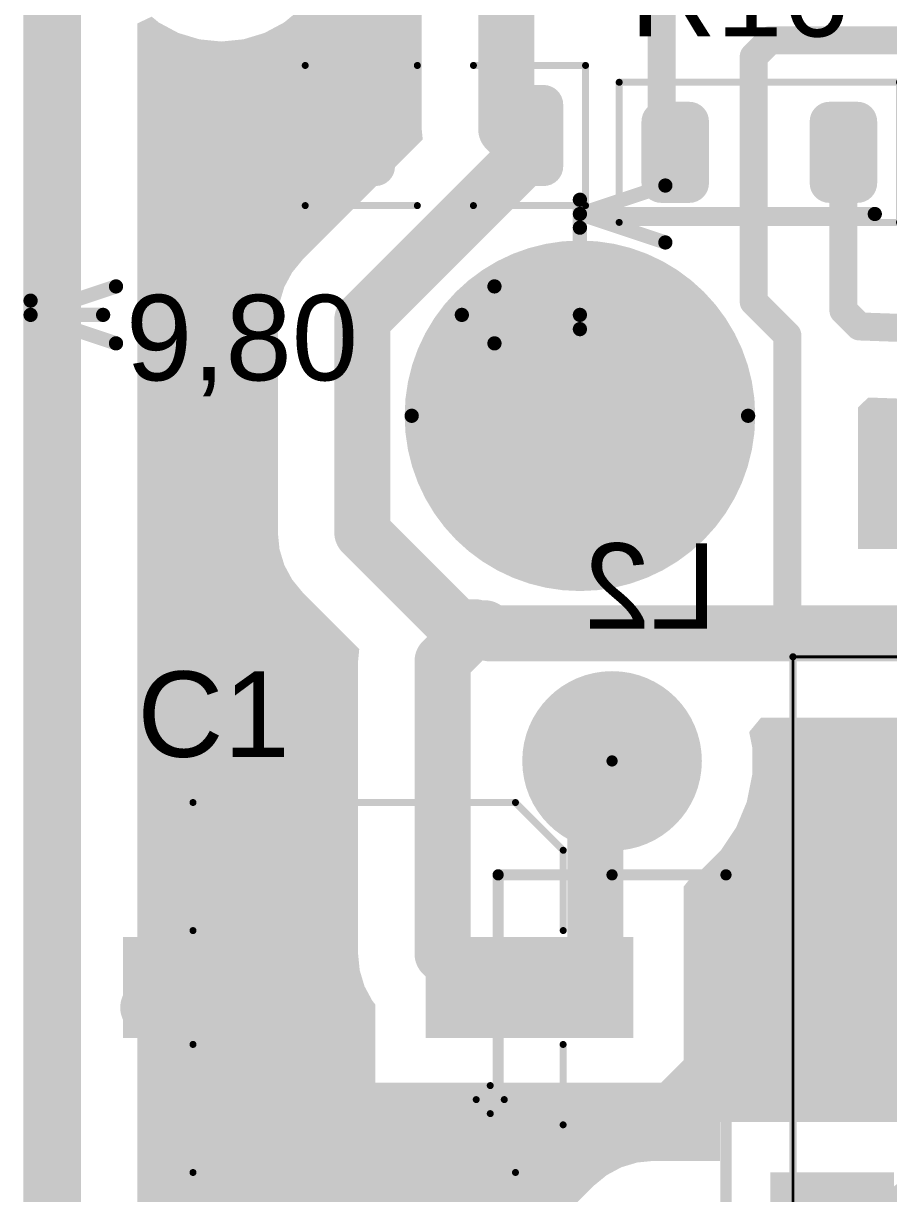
# Model space of a CAD drawing. Header units: inches. Extents: x 82 to 121, y 21 to 151.
# Drawn here: x 82.37 to 97.81, y 74.12 to 95 of the extents above; entities that cross this region are included whole.
import ezdxf

# ---------------------------------------------------------------- set-up
doc = ezdxf.new("R2010")
doc.units = ezdxf.units.IN
for name, color, linetype in [('Bottom Layer', 5, 'Continuous'), ('Bottom Overlay', 54, 'Continuous'), ('Bottom Solder', 6, 'Continuous'), ('Mechanical 1', 6, 'Continuous'), ('Mechanical 15', 56, 'Continuous'), ('Multi-Layer', 9, 'Continuous'), ('Pad Holes', 156, 'Continuous'), ('Top Layer', 1, 'Continuous'), ('Top Overlay', 2, 'Continuous'), ('Top Paste', 8, 'Continuous'), ('Top Solder', 216, 'Continuous')]:
    doc.layers.add(name, color=color, linetype=linetype)
doc.styles.add('Arial', font='', dxfattribs={"height": 0.2})
doc.styles.get('Arial').set_extended_font_data('Arial')

# ---------------------------------------------------------------- blocks, each defined once
blk = doc.blocks.new('R1206_3')
at = {"layer": 'Top Layer'}
h = blk.add_hatch(color=1, dxfattribs=at)
edge = h.paths.add_edge_path()
edge.add_arc((-1.75, 0.55), 0.25, 90, 180)
edge.add_line((-2, 0.55), (-2, -0.55))
edge.add_arc((-1.75, -0.55), 0.25, 180, 270)
edge.add_line((-1.75, -0.8), (-1.25, -0.8))
edge.add_arc((-1.25, -0.55), 0.25, 270, 360)
edge.add_line((-1, -0.55), (-1, 0.55))
edge.add_arc((-1.25, 0.55), 0.25, 0, 90)
edge.add_line((-1.25, 0.8), (-1.75, 0.8))
h = blk.add_hatch(color=1, dxfattribs=at)
edge = h.paths.add_edge_path()
edge.add_arc((1.25, 0.55), 0.25, 90, 180)
edge.add_line((1, 0.55), (1, -0.55))
edge.add_arc((1.25, -0.55), 0.25, 180, 270)
edge.add_line((1.25, -0.8), (1.75, -0.8))
edge.add_arc((1.75, -0.55), 0.25, 270, 360)
edge.add_line((2, -0.55), (2, 0.55))
edge.add_arc((1.75, 0.55), 0.25, 0, 90)
edge.add_line((1.75, 0.8), (1.25, 0.8))
at = {"layer": 'Top Paste'}
h = blk.add_hatch(color=8, dxfattribs=at)
edge = h.paths.add_edge_path()
edge.add_arc((-1.75, 0.55), 0.25, 90, 180)
edge.add_line((-2, 0.55), (-2, -0.55))
edge.add_arc((-1.75, -0.55), 0.25, 180, 270)
edge.add_line((-1.75, -0.8), (-1.25, -0.8))
edge.add_arc((-1.25, -0.55), 0.25, 270, 360)
edge.add_line((-1, -0.55), (-1, 0.55))
edge.add_arc((-1.25, 0.55), 0.25, 0, 90)
edge.add_line((-1.25, 0.8), (-1.75, 0.8))
h = blk.add_hatch(color=8, dxfattribs=at)
edge = h.paths.add_edge_path()
edge.add_arc((1.25, 0.55), 0.25, 90, 180)
edge.add_line((1, 0.55), (1, -0.55))
edge.add_arc((1.25, -0.55), 0.25, 180, 270)
edge.add_line((1.25, -0.8), (1.75, -0.8))
edge.add_arc((1.75, -0.55), 0.25, 270, 360)
edge.add_line((2, -0.55), (2, 0.55))
edge.add_arc((1.75, 0.55), 0.25, 0, 90)
edge.add_line((1.75, 0.8), (1.25, 0.8))
at = {"layer": 'Top Solder'}
h = blk.add_hatch(color=216, dxfattribs=at)
edge = h.paths.add_edge_path()
edge.add_arc((-1.75, 0.55), 0.352, 90, 180)
edge.add_line((-2.102, 0.55), (-2.102, -0.55))
edge.add_arc((-1.75, -0.55), 0.352, 180, 270)
edge.add_line((-1.75, -0.902), (-1.25, -0.902))
edge.add_arc((-1.25, -0.55), 0.352, 270, 360)
edge.add_line((-0.898, -0.55), (-0.898, 0.55))
edge.add_arc((-1.25, 0.55), 0.352, 0, 90)
edge.add_line((-1.25, 0.902), (-1.75, 0.902))
h = blk.add_hatch(color=216, dxfattribs=at)
edge = h.paths.add_edge_path()
edge.add_arc((1.25, 0.55), 0.352, 90, 180)
edge.add_line((0.898, 0.55), (0.898, -0.55))
edge.add_arc((1.25, -0.55), 0.352, 180, 270)
edge.add_line((1.25, -0.902), (1.75, -0.902))
edge.add_arc((1.75, -0.55), 0.352, 270, 360)
edge.add_line((2.102, -0.55), (2.102, 0.55))
edge.add_arc((1.75, 0.55), 0.352, 0, 90)
edge.add_line((1.75, 0.902), (1.25, 0.902))
at = {"layer": 'Top Overlay'}
for points in [[(-2.5, 1.25, 0.125, 0.125, 0), (-2.5, -1.25, 0.125, 0.125, 0)], [(2.5, 1.25, 0.125, 0.125, 0), (-2.5, 1.25, 0.125, 0.125, 0)], [(2.5, 1.25, 0.125, 0.125, 0), (2.5, -1.25, 0.125, 0.125, 0)], [(2.5, -1.25, 0.125, 0.125, 0), (-2.5, -1.25, 0.125, 0.125, 0)]]:
    blk.add_lwpolyline(points, format="xyseb", dxfattribs=at)
for points in [[(-2.531, 1.25, 0.0625, 0.0625, 1), (-2.469, 1.25, 0.0625, 0.0625, 1)], [(-2.531, 1.25, 0.0625, 0.0625, 1), (-2.469, 1.25, 0.0625, 0.0625, 1)], [(2.469, 1.25, 0.0625, 0.0625, 1), (2.531, 1.25, 0.0625, 0.0625, 1)], [(2.469, 1.25, 0.0625, 0.0625, 1), (2.531, 1.25, 0.0625, 0.0625, 1)], [(-2.531, -1.25, 0.0625, 0.0625, 1), (-2.469, -1.25, 0.0625, 0.0625, 1)], [(-2.531, -1.25, 0.0625, 0.0625, 1), (-2.469, -1.25, 0.0625, 0.0625, 1)], [(2.469, -1.25, 0.0625, 0.0625, 1), (2.531, -1.25, 0.0625, 0.0625, 1)], [(2.469, -1.25, 0.0625, 0.0625, 1), (2.531, -1.25, 0.0625, 0.0625, 1)]]:
    blk.add_lwpolyline(points, format="xyseb", close=True, dxfattribs=at)
blk = doc.blocks.new('EL_SMD_C____D_D6_3_6_6__7_7_0605__13')
at = {"layer": 'Top Layer'}
for points in [[(-0.95, -0.8), (-4.45, -0.8), (-4.45, 0.8), (-0.95, 0.8)], [(4.45, -0.8), (0.95, -0.8), (0.95, 0.8), (4.45, 0.8)]]:
    blk.add_hatch(color=1, dxfattribs=at).paths.add_polyline_path(points)
at = {"layer": 'Top Paste'}
for points in [[(-0.95, -0.8), (-4.45, -0.8), (-4.45, 0.8), (-0.95, 0.8)], [(4.45, -0.8), (0.95, -0.8), (0.95, 0.8), (4.45, 0.8)]]:
    blk.add_hatch(color=8, dxfattribs=at).paths.add_polyline_path(points)
at = {"layer": 'Top Solder'}
for points in [[(-0.848, -0.902), (-4.552, -0.902), (-4.552, 0.902), (-0.848, 0.902)], [(4.552, -0.902), (0.848, -0.902), (0.848, 0.902), (4.552, 0.902)]]:
    blk.add_hatch(color=216, dxfattribs=at).paths.add_polyline_path(points)
at = {"layer": 'Top Overlay'}
for points in [[(-2.45, 3.3, 0.125, 0.125, 0), (-3.3, 2.45, 0.125, 0.125, 0)], [(3.302, 3.3, 0.125, 0.125, 0), (-2.45, 3.3, 0.125, 0.125, 0)], [(3.302, 3.3, 0.125, 0.125, 0), (3.302, 1.016, 0.125, 0.125, 0)], [(-3.3, 2.45, 0.125, 0.125, 0), (-3.3, 1.016, 0.125, 0.125, 0)], [(-2, 2.25, 0.125, 0.125, 0), (-2, 1.75, 0.125, 0.125, 0)], [(-1.75, 2, 0.125, 0.125, 0), (-2.25, 2, 0.125, 0.125, 0)], [(-3.302, -1.016, 0.125, 0.125, 0), (-3.302, -2.448, 0.125, 0.125, 0)], [(3.302, -1.016, 0.125, 0.125, 0), (3.302, -3.3, 0.125, 0.125, 0)], [(-2.45, -3.3, 0.125, 0.125, 0), (-3.302, -2.448, 0.125, 0.125, 0)], [(3.302, -3.3, 0.125, 0.125, 0), (-2.45, -3.3, 0.125, 0.125, 0)]]:
    blk.add_lwpolyline(points, format="xyseb", dxfattribs=at)
for points in [[(-2.481, 3.3, 0.0625, 0.0625, 1), (-2.419, 3.3, 0.0625, 0.0625, 1)], [(-2.481, 3.3, 0.0625, 0.0625, 1), (-2.419, 3.3, 0.0625, 0.0625, 1)], [(3.271, 3.3, 0.0625, 0.0625, 1), (3.333, 3.3, 0.0625, 0.0625, 1)], [(3.271, 3.3, 0.0625, 0.0625, 1), (3.333, 3.3, 0.0625, 0.0625, 1)], [(-3.331, 2.45, 0.0625, 0.0625, 1), (-3.269, 2.45, 0.0625, 0.0625, 1)], [(-3.331, 2.45, 0.0625, 0.0625, 1), (-3.269, 2.45, 0.0625, 0.0625, 1)], [(-2.031, 2.25, 0.0625, 0.0625, 1), (-1.969, 2.25, 0.0625, 0.0625, 1)], [(-2.281, 2, 0.0625, 0.0625, 1), (-2.219, 2, 0.0625, 0.0625, 1)], [(-1.781, 2, 0.0625, 0.0625, 1), (-1.719, 2, 0.0625, 0.0625, 1)], [(-2.031, 1.75, 0.0625, 0.0625, 1), (-1.969, 1.75, 0.0625, 0.0625, 1)], [(-3.331, 1.016, 0.0625, 0.0625, 1), (-3.269, 1.016, 0.0625, 0.0625, 1)], [(3.271, 1.016, 0.0625, 0.0625, 1), (3.333, 1.016, 0.0625, 0.0625, 1)], [(-3.333, -1.016, 0.0625, 0.0625, 1), (-3.271, -1.016, 0.0625, 0.0625, 1)], [(3.271, -1.016, 0.0625, 0.0625, 1), (3.333, -1.016, 0.0625, 0.0625, 1)], [(-3.333, -2.448, 0.0625, 0.0625, 1), (-3.271, -2.448, 0.0625, 0.0625, 1)], [(-3.333, -2.448, 0.0625, 0.0625, 1), (-3.271, -2.448, 0.0625, 0.0625, 1)], [(-2.481, -3.3, 0.0625, 0.0625, 1), (-2.419, -3.3, 0.0625, 0.0625, 1)], [(-2.481, -3.3, 0.0625, 0.0625, 1), (-2.419, -3.3, 0.0625, 0.0625, 1)], [(3.271, -3.3, 0.0625, 0.0625, 1), (3.333, -3.3, 0.0625, 0.0625, 1)], [(3.271, -3.3, 0.0625, 0.0625, 1), (3.333, -3.3, 0.0625, 0.0625, 1)]]:
    blk.add_lwpolyline(points, format="xyseb", close=True, dxfattribs=at)
blk = doc.blocks.new('S08_DC_DC________B_21')
at = {"layer": 'Bottom Layer'}
h = blk.add_hatch(color=5, dxfattribs=at)
edge = h.paths.add_edge_path()
edge.add_arc((7.6, -1.7), 1, 0, 360)
for points in [[(8.4, -0.7), (10.4, -0.7), (10.4, -2.7), (8.4, -2.7)], [(8.4, -8.8), (10.4, -8.8), (10.4, -10.8), (8.4, -10.8)]]:
    blk.add_hatch(color=5, dxfattribs=at).paths.add_polyline_path(points)
h = blk.add_hatch(color=5, dxfattribs=at)
edge = h.paths.add_edge_path()
edge.add_arc((7.6, -9.8), 1, 0, 360)
at = {"layer": 'Bottom Solder'}
h = blk.add_hatch(color=6, dxfattribs=at)
edge = h.paths.add_edge_path()
edge.add_arc((7.6, -1.7), 1.102, 0, 360)
for points in [[(8.298, -0.598), (10.502, -0.598), (10.502, -2.802), (8.298, -2.802)], [(8.298, -8.698), (10.502, -8.698), (10.502, -10.902), (8.298, -10.902)]]:
    blk.add_hatch(color=6, dxfattribs=at).paths.add_polyline_path(points)
h = blk.add_hatch(color=6, dxfattribs=at)
edge = h.paths.add_edge_path()
edge.add_arc((7.6, -9.8), 1.102, 0, 360)
at = {"layer": 'Multi-Layer'}
h = blk.add_hatch(color=9, dxfattribs=at)
edge = h.paths.add_edge_path()
edge.add_arc((7.6, -1.7), 1, 0, 360)
for points in [[(8.4, -0.7), (10.4, -0.7), (10.4, -2.7), (8.4, -2.7)], [(8.4, -8.8), (10.4, -8.8), (10.4, -10.8), (8.4, -10.8)]]:
    blk.add_hatch(color=9, dxfattribs=at).paths.add_polyline_path(points)
h = blk.add_hatch(color=9, dxfattribs=at)
edge = h.paths.add_edge_path()
edge.add_arc((7.6, -9.8), 1, 0, 360)
at = {"layer": 'Top Layer'}
h = blk.add_hatch(color=1, dxfattribs=at)
edge = h.paths.add_edge_path()
edge.add_arc((7.6, -1.7), 1, 0, 360)
for points in [[(8.4, -0.7), (10.4, -0.7), (10.4, -2.7), (8.4, -2.7)], [(8.4, -8.8), (10.4, -8.8), (10.4, -10.8), (8.4, -10.8)]]:
    blk.add_hatch(color=1, dxfattribs=at).paths.add_polyline_path(points)
h = blk.add_hatch(color=1, dxfattribs=at)
edge = h.paths.add_edge_path()
edge.add_arc((7.6, -9.8), 1, 0, 360)
at = {"layer": 'Top Solder'}
h = blk.add_hatch(color=216, dxfattribs=at)
edge = h.paths.add_edge_path()
edge.add_arc((7.6, -1.7), 1.102, 0, 360)
for points in [[(8.298, -0.598), (10.502, -0.598), (10.502, -2.802), (8.298, -2.802)], [(8.298, -8.698), (10.502, -8.698), (10.502, -10.902), (8.298, -10.902)]]:
    blk.add_hatch(color=216, dxfattribs=at).paths.add_polyline_path(points)
h = blk.add_hatch(color=216, dxfattribs=at)
edge = h.paths.add_edge_path()
edge.add_arc((7.6, -9.8), 1.102, 0, 360)
at = {"layer": 'Bottom Overlay'}
for points in [[(10.1, 1, 0.127, 0.127, 0), (10.1, -12, 0.127, 0.127, 0)], [(10.1, -12, 0.127, 0.127, 0), (-8, -12, 0.127, 0.127, 0)]]:
    blk.add_lwpolyline(points, format="xyseb", dxfattribs=at)
blk.add_lwpolyline([(10.068, -12, 0.0635, 0.0635, 1), (10.132, -12, 0.0635, 0.0635, 1)], format="xyseb", close=True, dxfattribs=at)
blk.add_lwpolyline([(10.068, -12, 0.0635, 0.0635, 1), (10.132, -12, 0.0635, 0.0635, 1)], format="xyseb", close=True, dxfattribs=at)
at = {"layer": 'Mechanical 15'}
for points in [[(10.1, 1, 0.05, 0.05, 0), (10.1, -12, 0.05, 0.05, 0)], [(10.1, -12, 0.05, 0.05, 0), (-8, -12, 0.05, 0.05, 0)]]:
    blk.add_lwpolyline(points, format="xyseb", dxfattribs=at)
blk.add_lwpolyline([(10.088, -12, 0.025, 0.025, 1), (10.112, -12, 0.025, 0.025, 1)], format="xyseb", close=True, dxfattribs=at)
blk.add_lwpolyline([(10.088, -12, 0.025, 0.025, 1), (10.112, -12, 0.025, 0.025, 1)], format="xyseb", close=True, dxfattribs=at)
blk = doc.blocks.new('AXIAL_10_0_8_B_22')
at = {"layer": 'Bottom Layer'}
h = blk.add_hatch(color=5, dxfattribs=at)
edge = h.paths.add_edge_path()
edge.add_arc((-6.223, 0.127), 1.5, 0, 360)
h = blk.add_hatch(color=5, dxfattribs=at)
edge = h.paths.add_edge_path()
edge.add_arc((5.842, 0.127), 1.5, 0, 360)
at = {"layer": 'Bottom Solder'}
h = blk.add_hatch(color=6, dxfattribs=at)
edge = h.paths.add_edge_path()
edge.add_arc((-6.223, 0.127), 1.602, 0, 360)
h = blk.add_hatch(color=6, dxfattribs=at)
edge = h.paths.add_edge_path()
edge.add_arc((5.842, 0.127), 1.602, 0, 360)
at = {"layer": 'Multi-Layer'}
h = blk.add_hatch(color=9, dxfattribs=at)
edge = h.paths.add_edge_path()
edge.add_arc((-6.223, 0.127), 1.5, 0, 360)
h = blk.add_hatch(color=9, dxfattribs=at)
edge = h.paths.add_edge_path()
edge.add_arc((5.842, 0.127), 1.5, 0, 360)
at = {"layer": 'Pad Holes'}
h = blk.add_hatch(color=7, dxfattribs=at)
edge = h.paths.add_edge_path()
edge.add_arc((-6.223, 0.127), 0.425, 0, 360)
h = blk.add_hatch(color=7, dxfattribs=at)
edge = h.paths.add_edge_path()
edge.add_arc((5.842, 0.127), 0.425, 0, 360)
at = {"layer": 'Top Layer'}
h = blk.add_hatch(color=1, dxfattribs=at)
edge = h.paths.add_edge_path()
edge.add_arc((-6.223, 0.127), 1.5, 0, 360)
h = blk.add_hatch(color=1, dxfattribs=at)
edge = h.paths.add_edge_path()
edge.add_arc((5.842, 0.127), 1.5, 0, 360)
at = {"layer": 'Top Solder'}
h = blk.add_hatch(color=216, dxfattribs=at)
edge = h.paths.add_edge_path()
edge.add_arc((-6.223, 0.127), 1.602, 0, 360)
h = blk.add_hatch(color=216, dxfattribs=at)
edge = h.paths.add_edge_path()
edge.add_arc((5.842, 0.127), 1.602, 0, 360)
at = {"layer": 'Bottom Overlay'}
for points in [[(-4.064, 2.159, 0.2, 0.2, 0), (3.81, 2.159, 0.2, 0.2, 0)], [(-4.064, 2.159, 0.2, 0.2, 0), (-4.064, -1.905, 0.2, 0.2, 0)], [(3.81, 2.159, 0.2, 0.2, 0), (3.81, -1.905, 0.2, 0.2, 0)], [(-6.223, 0.127, 0.2, 0.2, 0), (-4.191, 0.127, 0.2, 0.2, 0)], [(3.81, 0.127, 0.2, 0.2, 0), (5.842, 0.127, 0.2, 0.2, 0)], [(-4.064, -1.905, 0.2, 0.2, 0), (3.81, -1.905, 0.2, 0.2, 0)]]:
    blk.add_lwpolyline(points, format="xyseb", dxfattribs=at)
for points in [[(-4.114, 2.159, 0.1, 0.1, 1), (-4.014, 2.159, 0.1, 0.1, 1)], [(-4.114, 2.159, 0.1, 0.1, 1), (-4.014, 2.159, 0.1, 0.1, 1)], [(3.76, 2.159, 0.1, 0.1, 1), (3.86, 2.159, 0.1, 0.1, 1)], [(3.76, 2.159, 0.1, 0.1, 1), (3.86, 2.159, 0.1, 0.1, 1)], [(-6.273, 0.127, 0.1, 0.1, 1), (-6.173, 0.127, 0.1, 0.1, 1)], [(-4.241, 0.127, 0.1, 0.1, 1), (-4.141, 0.127, 0.1, 0.1, 1)], [(3.76, 0.127, 0.1, 0.1, 1), (3.86, 0.127, 0.1, 0.1, 1)], [(5.792, 0.127, 0.1, 0.1, 1), (5.892, 0.127, 0.1, 0.1, 1)], [(-4.114, -1.905, 0.1, 0.1, 1), (-4.014, -1.905, 0.1, 0.1, 1)], [(-4.114, -1.905, 0.1, 0.1, 1), (-4.014, -1.905, 0.1, 0.1, 1)], [(3.76, -1.905, 0.1, 0.1, 1), (3.86, -1.905, 0.1, 0.1, 1)], [(3.76, -1.905, 0.1, 0.1, 1), (3.86, -1.905, 0.1, 0.1, 1)]]:
    blk.add_lwpolyline(points, format="xyseb", close=True, dxfattribs=at)
blk = doc.blocks.new('C1206_3216__45')
at = {"layer": 'Top Layer'}
h = blk.add_hatch(color=1, dxfattribs=at)
edge = h.paths.add_edge_path()
edge.add_arc((-1.75, 0.55), 0.25, 90, 180)
edge.add_line((-2, 0.55), (-2, -0.55))
edge.add_arc((-1.75, -0.55), 0.25, 180, 270)
edge.add_line((-1.75, -0.8), (-1.25, -0.8))
edge.add_arc((-1.25, -0.55), 0.25, 270, 360)
edge.add_line((-1, -0.55), (-1, 0.55))
edge.add_arc((-1.25, 0.55), 0.25, 0, 90)
edge.add_line((-1.25, 0.8), (-1.75, 0.8))
h = blk.add_hatch(color=1, dxfattribs=at)
edge = h.paths.add_edge_path()
edge.add_arc((1.25, 0.55), 0.25, 90, 180)
edge.add_line((1, 0.55), (1, -0.55))
edge.add_arc((1.25, -0.55), 0.25, 180, 270)
edge.add_line((1.25, -0.8), (1.75, -0.8))
edge.add_arc((1.75, -0.55), 0.25, 270, 360)
edge.add_line((2, -0.55), (2, 0.55))
edge.add_arc((1.75, 0.55), 0.25, 0, 90)
edge.add_line((1.75, 0.8), (1.25, 0.8))
at = {"layer": 'Top Paste'}
h = blk.add_hatch(color=8, dxfattribs=at)
edge = h.paths.add_edge_path()
edge.add_arc((-1.75, 0.55), 0.25, 90, 180)
edge.add_line((-2, 0.55), (-2, -0.55))
edge.add_arc((-1.75, -0.55), 0.25, 180, 270)
edge.add_line((-1.75, -0.8), (-1.25, -0.8))
edge.add_arc((-1.25, -0.55), 0.25, 270, 360)
edge.add_line((-1, -0.55), (-1, 0.55))
edge.add_arc((-1.25, 0.55), 0.25, 0, 90)
edge.add_line((-1.25, 0.8), (-1.75, 0.8))
h = blk.add_hatch(color=8, dxfattribs=at)
edge = h.paths.add_edge_path()
edge.add_arc((1.25, 0.55), 0.25, 90, 180)
edge.add_line((1, 0.55), (1, -0.55))
edge.add_arc((1.25, -0.55), 0.25, 180, 270)
edge.add_line((1.25, -0.8), (1.75, -0.8))
edge.add_arc((1.75, -0.55), 0.25, 270, 360)
edge.add_line((2, -0.55), (2, 0.55))
edge.add_arc((1.75, 0.55), 0.25, 0, 90)
edge.add_line((1.75, 0.8), (1.25, 0.8))
at = {"layer": 'Top Solder'}
h = blk.add_hatch(color=216, dxfattribs=at)
edge = h.paths.add_edge_path()
edge.add_arc((-1.75, 0.55), 0.352, 90, 180)
edge.add_line((-2.102, 0.55), (-2.102, -0.55))
edge.add_arc((-1.75, -0.55), 0.352, 180, 270)
edge.add_line((-1.75, -0.902), (-1.25, -0.902))
edge.add_arc((-1.25, -0.55), 0.352, 270, 360)
edge.add_line((-0.898, -0.55), (-0.898, 0.55))
edge.add_arc((-1.25, 0.55), 0.352, 0, 90)
edge.add_line((-1.25, 0.902), (-1.75, 0.902))
h = blk.add_hatch(color=216, dxfattribs=at)
edge = h.paths.add_edge_path()
edge.add_arc((1.25, 0.55), 0.352, 90, 180)
edge.add_line((0.898, 0.55), (0.898, -0.55))
edge.add_arc((1.25, -0.55), 0.352, 180, 270)
edge.add_line((1.25, -0.902), (1.75, -0.902))
edge.add_arc((1.75, -0.55), 0.352, 270, 360)
edge.add_line((2.102, -0.55), (2.102, 0.55))
edge.add_arc((1.75, 0.55), 0.352, 0, 90)
edge.add_line((1.75, 0.902), (1.25, 0.902))
at = {"layer": 'Top Overlay'}
for points in [[(-0.5, 1.25, 0.125, 0.125, 0), (-2.5, 1.25, 0.125, 0.125, 0)], [(-2.5, 1.25, 0.125, 0.125, 0), (-2.5, -1.25, 0.125, 0.125, 0)], [(2.5, 1.25, 0.125, 0.125, 0), (0.5, 1.25, 0.125, 0.125, 0)], [(2.5, 1.25, 0.125, 0.125, 0), (2.5, -1.25, 0.125, 0.125, 0)], [(-0.5, -1.25, 0.125, 0.125, 0), (-2.5, -1.25, 0.125, 0.125, 0)], [(2.5, -1.25, 0.125, 0.125, 0), (0.5, -1.25, 0.125, 0.125, 0)]]:
    blk.add_lwpolyline(points, format="xyseb", dxfattribs=at)
for points in [[(-2.531, 1.25, 0.0625, 0.0625, 1), (-2.469, 1.25, 0.0625, 0.0625, 1)], [(-2.531, 1.25, 0.0625, 0.0625, 1), (-2.469, 1.25, 0.0625, 0.0625, 1)], [(-0.531, 1.25, 0.0625, 0.0625, 1), (-0.469, 1.25, 0.0625, 0.0625, 1)], [(0.469, 1.25, 0.0625, 0.0625, 1), (0.531, 1.25, 0.0625, 0.0625, 1)], [(2.469, 1.25, 0.0625, 0.0625, 1), (2.531, 1.25, 0.0625, 0.0625, 1)], [(2.469, 1.25, 0.0625, 0.0625, 1), (2.531, 1.25, 0.0625, 0.0625, 1)], [(-2.531, -1.25, 0.0625, 0.0625, 1), (-2.469, -1.25, 0.0625, 0.0625, 1)], [(-2.531, -1.25, 0.0625, 0.0625, 1), (-2.469, -1.25, 0.0625, 0.0625, 1)], [(-0.531, -1.25, 0.0625, 0.0625, 1), (-0.469, -1.25, 0.0625, 0.0625, 1)], [(0.469, -1.25, 0.0625, 0.0625, 1), (0.531, -1.25, 0.0625, 0.0625, 1)], [(2.469, -1.25, 0.0625, 0.0625, 1), (2.531, -1.25, 0.0625, 0.0625, 1)], [(2.469, -1.25, 0.0625, 0.0625, 1), (2.531, -1.25, 0.0625, 0.0625, 1)]]:
    blk.add_lwpolyline(points, format="xyseb", close=True, dxfattribs=at)

msp = doc.modelspace()

# ---------------------------------------------------------------- hatches: boundary and pattern name
at = {"layer": 'Bottom Layer'}
h = msp.add_hatch(color=5, dxfattribs=at)
edge = h.paths.add_edge_path()
edge.add_arc((92.3, 88), 3, 0, 360)
at = {"layer": 'Bottom Solder'}
h = msp.add_hatch(color=6, dxfattribs=at)
edge = h.paths.add_edge_path()
edge.add_arc((92.3, 88), 3.102, 0, 360)
at = {"layer": 'Multi-Layer'}
h = msp.add_hatch(color=9, dxfattribs=at)
edge = h.paths.add_edge_path()
edge.add_arc((92.3, 88), 3, 0, 360)
at = {"layer": 'Pad Holes'}
h = msp.add_hatch(color=7, dxfattribs=at)
edge = h.paths.add_edge_path()
edge.add_arc((92.3, 88), 3, 0, 360)
at = {"layer": 'Top Layer'}
h = msp.add_hatch(color=1, dxfattribs=at)
h.paths.add_polyline_path([(88.289, 101.849), (88.289, 101.75), (88.332, 101.424), (88.458, 101.12), (88.658, 100.858), (88.92, 100.658), (89.224, 100.532), (89.55, 100.489), (89.724, 100.489), (89.724, 99.24), (89.564, 99.108), (89.314, 98.804), (89.128, 98.456), (89.014, 98.079), (88.975, 97.687), (88.975, 96.687), (89.014, 96.295), (89.128, 95.918), (89.314, 95.571), (89.478, 95.371), (89.478, 93.115), (89.496, 92.928), (87.353, 90.785), (87.166, 90.556), (87.026, 90.296), (86.941, 90.013), (86.912, 89.719), (86.912, 85.916), (86.941, 85.622), (87.026, 85.339), (87.166, 85.079), (87.353, 84.85), (88.364, 83.839), (88.343, 83.624), (88.343, 78.4), (88.372, 78.106), (88.457, 77.823), (88.597, 77.563), (88.65, 77.498), (88.65, 76), (94.15, 76), (94.15, 79.6), (94.303, 79.791), (94.467, 79.9), (94.815, 80.248), (95.088, 80.658), (95.277, 81.113), (95.373, 81.596), (95.373, 82.088), (95.319, 82.358), (95.528, 82.612), (112.908, 82.612), (113.202, 82.641), (113.404, 82.702), (113.755, 82.702), (113.924, 82.632), (114.25, 82.589), (114.75, 82.589), (115.076, 82.632), (115.38, 82.758), (115.642, 82.958), (115.842, 83.22), (115.863, 83.269), (116.137, 83.269), (116.158, 83.22), (116.358, 82.958), (116.62, 82.758), (116.639, 82.75), (116.639, 50.822), (114.665, 48.848), (114.411, 48.953), (114.411, 49.15), (114.368, 49.476), (114.242, 49.78), (114.042, 50.042), (113.78, 50.242), (113.476, 50.368), (113.15, 50.411), (112.05, 50.411), (111.724, 50.368), (111.42, 50.242), (111.184, 50.061), (110.116, 50.061), (109.88, 50.242), (109.576, 50.368), (109.25, 50.411), (108.15, 50.411), (107.824, 50.368), (107.52, 50.242), (107.258, 50.042), (107.058, 49.78), (106.932, 49.476), (106.889, 49.15), (106.889, 48.65), (106.932, 48.324), (107.058, 48.02), (107.258, 47.758), (107.439, 47.62), (107.439, 46.031), (107.057, 46.031), (107.025, 46.044), (106.76, 46.079), (105.24, 46.079), (104.975, 46.044), (104.728, 45.942), (104.516, 45.779), (104.353, 45.567), (104.251, 45.32), (104.216, 45.055), (104.216, 44.485), (104.251, 44.22), (104.286, 44.135), (104.251, 44.05), (104.216, 43.785), (104.216, 43.215), (104.251, 42.95), (104.286, 42.865), (104.251, 42.78), (104.216, 42.515), (104.216, 41.945), (104.251, 41.68), (104.353, 41.433), (104.516, 41.221), (104.728, 41.058), (104.975, 40.956), (105.24, 40.921), (106.76, 40.921), (107.025, 40.956), (107.057, 40.969), (115.045, 40.969), (115.215, 40.715), (115.096, 40.429), (115, 39.946), (115, 39.454), (115.096, 38.971), (115.285, 38.516), (115.558, 38.106), (115.906, 37.758), (116.316, 37.485), (116.771, 37.296), (117.254, 37.2), (117.746, 37.2), (118.229, 37.296), (118.684, 37.485), (119.094, 37.758), (119.442, 38.106), (119.715, 38.516), (119.904, 38.971), (120, 39.454), (120, 39.946), (119.904, 40.429), (119.715, 40.884), (119.442, 41.294), (119.094, 41.642), (118.684, 41.915), (118.229, 42.104), (118.041, 42.141), (117.967, 42.384), (120.165, 44.582), (120.4, 44.485), (120.4, 26.7), (83.182, 26.7), (83.151, 39.427), (83.219, 39.451), (83.405, 39.488), (83.683, 39.259), (84.031, 39.073), (84.408, 38.959), (84.8, 38.92), (85.8, 38.92), (85.973, 38.937), (86.042, 38.869), (86.27, 38.681), (86.531, 38.542), (86.814, 38.456), (87.108, 38.427), (87.608, 38.427), (87.608, 38.199), (91.792, 38.199), (91.792, 38.427), (99.5, 38.427), (99.794, 38.456), (100.076, 38.542), (100.337, 38.681), (100.565, 38.869), (101.164, 39.468), (101.237, 39.507), (101.424, 39.66), (101.625, 39.686), (101.872, 39.788), (102.084, 39.951), (102.247, 40.163), (102.349, 40.41), (102.384, 40.675), (102.384, 41.245), (102.349, 41.51), (102.314, 41.595), (102.349, 41.68), (102.384, 41.945), (102.384, 42.515), (102.349, 42.78), (102.314, 42.865), (102.349, 42.95), (102.384, 43.215), (102.384, 43.785), (102.349, 44.05), (102.314, 44.135), (102.349, 44.22), (102.384, 44.485), (102.384, 45.055), (102.349, 45.32), (102.247, 45.567), (102.084, 45.779), (101.872, 45.942), (101.625, 46.044), (101.562, 46.052), (101.562, 48.85), (101.58, 48.858), (101.842, 49.058), (102.042, 49.32), (102.168, 49.624), (102.211, 49.95), (102.211, 51.05), (102.168, 51.376), (102.042, 51.68), (101.842, 51.942), (101.58, 52.142), (101.276, 52.268), (101.248, 52.272), (101.248, 53.7), (101.75, 53.7), (101.75, 57.3), (96.25, 57.3), (96.25, 56.703), (96.208, 56.703), (95.914, 56.674), (95.631, 56.588), (95.37, 56.449), (95.142, 56.262), (89.918, 51.038), (89.578, 51.038), (89.144, 50.952), (88.734, 50.782), (88.366, 50.536), (88.179, 50.349), (87.904, 50.429), (87.715, 50.884), (87.442, 51.294), (87.094, 51.642), (86.684, 51.915), (86.229, 52.104), (85.746, 52.2), (85.254, 52.2), (84.771, 52.104), (84.316, 51.915), (83.906, 51.642), (83.558, 51.294), (83.377, 51.022), (83.123, 51.099), (83.079, 69.258), (83.313, 69.355), (87.034, 65.634), (87.263, 65.447), (87.523, 65.307), (87.806, 65.222), (88.1, 65.193), (88.828, 65.193), (88.879, 64.939), (88.734, 64.879), (88.366, 64.633), (88.052, 64.319), (87.806, 63.951), (87.636, 63.541), (87.55, 63.107), (87.55, 62.663), (87.636, 62.229), (87.806, 61.819), (88.02, 61.499), (88.02, 60.659), (88.049, 60.365), (88.134, 60.082), (88.274, 59.821), (88.461, 59.593), (89.047, 59.007), (89.275, 58.82), (89.536, 58.68), (89.819, 58.595), (90.113, 58.566), (91.958, 58.566), (92.016, 58.479), (92.364, 58.131), (92.774, 57.858), (93.229, 57.669), (93.712, 57.573), (94.204, 57.573), (94.687, 57.669), (95.142, 57.858), (95.552, 58.131), (95.9, 58.479), (96.173, 58.889), (96.362, 59.344), (96.458, 59.827), (96.458, 60.319), (96.362, 60.802), (96.173, 61.257), (95.9, 61.667), (95.552, 62.015), (95.142, 62.288), (94.687, 62.477), (94.204, 62.573), (93.712, 62.573), (93.229, 62.477), (92.774, 62.288), (92.364, 62.015), (92.1, 61.751), (92.042, 61.754), (91.876, 62.018), (91.964, 62.229), (92.05, 62.663), (92.05, 63.107), (91.964, 63.541), (91.794, 63.951), (91.548, 64.319), (91.234, 64.633), (90.866, 64.879), (90.721, 64.939), (90.772, 65.193), (92.814, 65.193), (93.108, 65.222), (93.189, 65.246), (93.224, 65.232), (93.55, 65.189), (94.65, 65.189), (94.976, 65.232), (95.28, 65.358), (95.542, 65.558), (95.742, 65.82), (95.868, 66.124), (95.911, 66.45), (95.911, 66.779), (96.948, 67.817), (97.141, 67.697), (97.133, 67.447), (97.12, 67.442), (96.858, 67.242), (96.658, 66.98), (96.532, 66.676), (96.489, 66.35), (96.489, 65.85), (96.532, 65.524), (96.658, 65.22), (96.858, 64.958), (97.12, 64.758), (97.424, 64.632), (97.668, 64.6), (100.102, 62.166), (100.33, 61.979), (100.591, 61.84), (100.874, 61.754), (101.168, 61.725), (102.239, 61.725), (103.543, 60.421), (103.523, 60.319), (103.523, 59.827), (103.619, 59.344), (103.808, 58.889), (104.081, 58.479), (104.429, 58.131), (104.839, 57.858), (105.294, 57.669), (105.777, 57.573), (106.269, 57.573), (106.752, 57.669), (107.207, 57.858), (107.617, 58.131), (107.965, 58.479), (108.166, 58.781), (108.42, 58.704), (108.42, 58.5), (108.459, 58.108), (108.573, 57.731), (108.759, 57.383), (108.91, 57.2), (108.759, 57.017), (108.573, 56.669), (108.459, 56.292), (108.42, 55.9), (108.42, 54.9), (108.459, 54.508), (108.573, 54.131), (108.759, 53.783), (109.009, 53.479), (109.313, 53.229), (109.661, 53.043), (110.038, 52.929), (110.43, 52.89), (110.822, 52.929), (111.199, 53.043), (111.547, 53.229), (111.851, 53.479), (112.101, 53.783), (112.287, 54.131), (112.401, 54.508), (112.44, 54.9), (112.44, 55.9), (112.401, 56.292), (112.287, 56.669), (112.101, 57.017), (112.007, 57.131), (112.007, 57.269), (112.101, 57.383), (112.287, 57.731), (112.401, 58.108), (112.44, 58.5), (112.44, 59.5), (112.401, 59.892), (112.287, 60.269), (112.101, 60.617), (111.937, 60.816), (111.937, 63.82), (111.908, 64.114), (111.85, 64.306), (111.85, 66), (106.35, 66), (106.35, 65.707), (105.8, 65.707), (105.8, 65.707), (105.506, 65.678), (105.283, 65.611), (104.85, 65.611), (104.524, 65.568), (104.315, 65.481), (104.096, 65.597), (104.061, 65.64), (104.061, 65.975), (104.017, 66.308), (103.889, 66.618), (103.684, 66.884), (103.418, 67.089), (103.108, 67.217), (102.775, 67.261), (101.625, 67.261), (101.292, 67.217), (100.982, 67.089), (100.716, 66.884), (100.511, 66.618), (100.507, 66.607), (100.207, 66.524), (100.075, 66.619), (100.068, 66.676), (99.942, 66.98), (99.742, 67.242), (99.48, 67.442), (99.431, 67.463), (99.431, 67.737), (99.48, 67.758), (99.742, 67.958), (99.942, 68.22), (100.068, 68.524), (100.111, 68.85), (100.111, 69.35), (100.068, 69.676), (99.942, 69.98), (99.742, 70.242), (99.69, 70.281), (99.553, 70.537), (99.366, 70.766), (99.137, 70.953), (98.877, 71.093), (98.701, 71.146), (98.738, 71.4), (98.8, 71.4), (98.8, 71.401), (99.183, 71.477), (99.547, 71.628), (99.875, 71.846), (100.154, 72.125), (100.372, 72.453), (100.452, 72.644), (100.701, 72.582), (100.693, 72.5), (100.693, 71.254), (100.511, 71.018), (100.383, 70.708), (100.339, 70.375), (100.339, 69.825), (100.383, 69.492), (100.511, 69.182), (100.716, 68.916), (100.982, 68.711), (101.292, 68.583), (101.625, 68.539), (102.775, 68.539), (103.108, 68.583), (103.418, 68.711), (103.684, 68.916), (103.889, 69.182), (104.017, 69.492), (104.061, 69.825), (104.061, 70.375), (104.017, 70.708), (103.889, 71.018), (103.707, 71.254), (103.707, 71.793), (110.929, 71.793), (111.017, 71.801), (111.042, 71.801), (111.153, 71.728), (111.517, 71.577), (111.6, 71.56), (111.6, 71.5), (115.6, 71.5), (115.6, 75.5), (111.6, 75.5), (111.6, 75.44), (111.517, 75.423), (111.153, 75.272), (110.825, 75.053), (110.579, 74.807), (103, 74.807), (103, 74.807), (102.706, 74.778), (102.423, 74.693), (102.163, 74.553), (101.934, 74.366), (101.934, 74.366), (101.134, 73.566), (100.947, 73.337), (100.849, 73.154), (100.6, 73.203), (100.6, 73.597), (100.523, 73.983), (100.372, 74.347), (100.154, 74.675), (99.875, 74.954), (99.547, 75.172), (99.183, 75.323), (98.8, 75.399), (98.8, 75.4), (94.8, 75.4), (94.8, 74.707), (93.616, 74.707), (93.616, 74.707), (93.322, 74.678), (93.039, 74.593), (92.779, 74.453), (92.55, 74.266), (92.55, 74.266), (91.507, 73.223), (91.32, 72.994), (91.18, 72.734), (91.095, 72.451), (91.066, 72.157), (91.066, 71.505), (90.931, 71.371), (90.658, 70.961), (90.469, 70.506), (90.373, 70.023), (90.373, 69.531), (90.469, 69.048), (90.658, 68.593), (90.765, 68.431), (90.646, 68.207), (88.724, 68.207), (84.407, 72.524), (84.407, 95.001), (84.661, 95.121), (84.789, 95.016), (85.136, 94.83), (85.513, 94.716), (85.905, 94.677), (86.297, 94.716), (86.674, 94.83), (87.022, 95.016), (87.326, 95.266), (87.576, 95.571), (87.762, 95.918), (87.876, 96.295), (87.915, 96.687), (87.915, 97.687), (87.876, 98.079), (87.762, 98.456), (87.576, 98.804), (87.326, 99.108), (87.022, 99.358), (86.674, 99.544), (86.297, 99.658), (85.905, 99.697), (85.775, 99.684), (85.659, 99.928), (87.032, 101.3), (87.276, 101.332), (87.58, 101.458), (87.842, 101.658), (88.035, 101.911), (88.06, 101.913)])
h.paths.add_polyline_path([(111.3, 37.136), (110.76, 37.1), (110.23, 36.995), (109.717, 36.821), (109.232, 36.582), (108.782, 36.281), (108.376, 35.924), (108.019, 35.518), (107.718, 35.068), (107.479, 34.583), (107.305, 34.07), (107.2, 33.54), (107.164, 33), (107.2, 32.46), (107.305, 31.93), (107.479, 31.417), (107.718, 30.932), (108.019, 30.482), (108.376, 30.076), (108.782, 29.719), (109.232, 29.418), (109.717, 29.179), (110.23, 29.005), (110.76, 28.9), (111.3, 28.864), (111.84, 28.9), (112.37, 29.005), (112.883, 29.179), (113.368, 29.418), (113.818, 29.719), (114.224, 30.076), (114.581, 30.482), (114.882, 30.932), (115.121, 31.417), (115.295, 31.93), (115.4, 32.46), (115.436, 33), (115.4, 33.54), (115.295, 34.07), (115.121, 34.583), (114.882, 35.068), (114.581, 35.518), (114.224, 35.924), (113.818, 36.281), (113.368, 36.582), (112.883, 36.821), (112.37, 36.995), (111.84, 37.1)], flags=0)
h.paths.add_polyline_path([(92.3, 37.136), (91.76, 37.1), (91.23, 36.995), (90.717, 36.821), (90.232, 36.582), (89.782, 36.281), (89.376, 35.924), (89.019, 35.518), (88.718, 35.068), (88.479, 34.583), (88.305, 34.07), (88.2, 33.54), (88.164, 33), (88.2, 32.46), (88.305, 31.93), (88.479, 31.417), (88.718, 30.932), (89.019, 30.482), (89.376, 30.076), (89.782, 29.719), (90.232, 29.418), (90.717, 29.179), (91.23, 29.005), (91.76, 28.9), (92.3, 28.864), (92.84, 28.9), (93.37, 29.005), (93.883, 29.179), (94.368, 29.418), (94.818, 29.719), (95.224, 30.076), (95.581, 30.482), (95.882, 30.932), (96.121, 31.417), (96.295, 31.93), (96.4, 32.46), (96.436, 33), (96.4, 33.54), (96.295, 34.07), (96.121, 34.583), (95.882, 35.068), (95.581, 35.518), (95.224, 35.924), (94.818, 36.281), (94.368, 36.582), (93.883, 36.821), (93.37, 36.995), (92.84, 37.1)], flags=0)
h = msp.add_hatch(color=1, dxfattribs=at)
edge = h.paths.add_edge_path()
edge.add_arc((92.3, 88), 3, 0, 360)
msp.add_hatch(color=1, dxfattribs=at).paths.add_polyline_path([(98.792, 88.278), (98.923, 88.207), (99.149, 88.139), (99.261, 87.946), (99.274, 87.86), (99.096, 87.429), (99, 86.946), (99, 86.454), (99.096, 85.971), (99.151, 85.837), (99.01, 85.626), (97.261, 85.626), (97.261, 88.15), (97.444, 88.326)])
at = {"layer": 'Top Solder'}
h = msp.add_hatch(color=216, dxfattribs=at)
edge = h.paths.add_edge_path()
edge.add_arc((92.3, 88), 3.102, 0, 360)

# ---------------------------------------------------------------- linework, layer by layer
at = {"layer": 'Mechanical 1'}
msp.add_lwpolyline([(82.5, 151, 0.254, 0.254, 0), (82.5, 26, 0.254, 0.254, 0)], format="xyseb", dxfattribs=at)
at = {"layer": 'Mechanical 15'}
for points in [[(82.5, 22.546, 0.254, 0.254, 0), (82.5, 150.619, 0.254, 0.254, 0)], [(92.3, 91.6, 0.254, 0.254, 0), (93.824, 92.108, 0.254, 0.254, 0)], [(92.3, 91.356, 0.254, 0.254, 0), (92.3, 91.854, 0.254, 0.254, 0)], [(92.3, 91.6, 0.254, 0.254, 0), (93.824, 91.092, 0.254, 0.254, 0)], [(92.3, 91.6, 0.254, 0.254, 0), (97.559, 91.6, 0.254, 0.254, 0)], [(92.3, 89.546, 0.254, 0.254, 0), (92.3, 91.356, 0.254, 0.254, 0)], [(82.5, 89.8, 0.254, 0.254, 0), (84.024, 90.308, 0.254, 0.254, 0)], [(90.776, 90.308, 0.254, 0.254, 0), (92.3, 89.8, 0.254, 0.254, 0)], [(82.5, 26.381, 0.254, 0.254, 0), (82.5, 90.054, 0.254, 0.254, 0)], [(82.5, 89.8, 0.254, 0.254, 0), (84.024, 89.292, 0.254, 0.254, 0)], [(82.5, 89.8, 0.254, 0.254, 0), (83.794, 89.8, 0.254, 0.254, 0)], [(90.193, 89.8, 0.254, 0.254, 0), (92.3, 89.8, 0.254, 0.254, 0)], [(90.776, 89.292, 0.254, 0.254, 0), (92.3, 89.8, 0.254, 0.254, 0)]]:
    msp.add_lwpolyline(points, format="xyseb", dxfattribs=at)
for points in [[(93.76, 92.108, 0.127, 0.127, 1), (93.887, 92.108, 0.127, 0.127, 1)], [(92.236, 91.854, 0.127, 0.127, 1), (92.363, 91.854, 0.127, 0.127, 1)], [(92.236, 91.6, 0.127, 0.127, 1), (92.363, 91.6, 0.127, 0.127, 1)], [(92.236, 91.6, 0.127, 0.127, 1), (92.363, 91.6, 0.127, 0.127, 1)], [(92.236, 91.6, 0.127, 0.127, 1), (92.363, 91.6, 0.127, 0.127, 1)], [(97.496, 91.6, 0.127, 0.127, 1), (97.623, 91.6, 0.127, 0.127, 1)], [(92.236, 91.356, 0.127, 0.127, 1), (92.363, 91.356, 0.127, 0.127, 1)], [(92.236, 91.356, 0.127, 0.127, 1), (92.363, 91.356, 0.127, 0.127, 1)], [(93.76, 91.092, 0.127, 0.127, 1), (93.887, 91.092, 0.127, 0.127, 1)], [(83.961, 90.308, 0.127, 0.127, 1), (84.088, 90.308, 0.127, 0.127, 1)], [(90.712, 90.308, 0.127, 0.127, 1), (90.839, 90.308, 0.127, 0.127, 1)], [(82.437, 90.054, 0.127, 0.127, 1), (82.564, 90.054, 0.127, 0.127, 1)], [(82.437, 89.8, 0.127, 0.127, 1), (82.564, 89.8, 0.127, 0.127, 1)], [(82.437, 89.8, 0.127, 0.127, 1), (82.564, 89.8, 0.127, 0.127, 1)], [(82.437, 89.8, 0.127, 0.127, 1), (82.564, 89.8, 0.127, 0.127, 1)], [(83.731, 89.8, 0.127, 0.127, 1), (83.858, 89.8, 0.127, 0.127, 1)], [(90.13, 89.8, 0.127, 0.127, 1), (90.257, 89.8, 0.127, 0.127, 1)], [(92.236, 89.8, 0.127, 0.127, 1), (92.363, 89.8, 0.127, 0.127, 1)], [(92.236, 89.8, 0.127, 0.127, 1), (92.363, 89.8, 0.127, 0.127, 1)], [(92.236, 89.8, 0.127, 0.127, 1), (92.363, 89.8, 0.127, 0.127, 1)], [(92.236, 89.546, 0.127, 0.127, 1), (92.363, 89.546, 0.127, 0.127, 1)], [(83.961, 89.292, 0.127, 0.127, 1), (84.088, 89.292, 0.127, 0.127, 1)], [(90.712, 89.292, 0.127, 0.127, 1), (90.839, 89.292, 0.127, 0.127, 1)]]:
    msp.add_lwpolyline(points, format="xyseb", close=True, dxfattribs=at)
at = {"layer": 'Multi-Layer'}
for points in [[(95.3, 88, 0.254, 0.254, 1), (89.3, 88, 0.254, 0.254, 1)], [(89.236, 88, 0.127, 0.127, 1), (89.363, 88, 0.127, 0.127, 1)], [(95.236, 88, 0.127, 0.127, 1), (95.363, 88, 0.127, 0.127, 1)]]:
    msp.add_lwpolyline(points, format="xyseb", close=True, dxfattribs=at)
at = {"layer": 'Top Layer'}
for points in [[(82.9, 71.9, 1, 1, 0), (82.9, 99.3, 1, 1, 0)], [(88.445, 93.145, 1, 1, 0), (88.445, 97.187, 1, 1, 0)], [(90.985, 93.115, 1, 1, 0), (90.985, 97.187, 1, 1, 0)], [(93.76, 92.94, 0.5, 0.5, 0), (93.76, 96.94, 0.5, 0.5, 0)], [(95.4, 94.407, 0.5, 0.5, 0), (95.693, 94.7, 0.5, 0.5, 0)], [(95.693, 94.7, 0.5, 0.5, 0), (102.3, 94.7, 0.5, 0.5, 0)], [(95.4, 90.035, 0.5, 0.5, 0), (95.4, 94.407, 0.5, 0.5, 0)], [(85.2, 89.9, 1, 1, 0), (88.445, 93.145, 1, 1, 0)], [(90.985, 93.115, 1, 1, 0), (91.4, 92.7, 1, 1, 0)], [(88.419, 89.719, 1, 1, 0), (91.4, 92.7, 1, 1, 0)], [(93.76, 92.94, 0.5, 0.5, 0), (94, 92.7, 0.5, 0.5, 0)], [(97, 89.879, 0.5, 0.5, 0), (97, 92.7, 0.5, 0.5, 0)], [(85.2, 78.1, 1, 1, 0), (85.2, 89.9, 1, 1, 0)], [(88.419, 85.916, 1, 1, 0), (88.419, 89.719, 1, 1, 0)], [(95.4, 90.035, 0.5, 0.5, 0), (96, 89.435, 0.5, 0.5, 0)], [(97, 89.879, 0.5, 0.5, 0), (97.146, 89.733, 0.5, 0.5, 0)], [(97.146, 89.733, 0.5, 0.5, 0), (97.285, 89.594, 0.5, 0.5, 0)], [(97.146, 89.733, 0.5, 0.5, -0.000009), (97.146, 89.733, 0.5, 0.5, 0)], [(97.285, 89.594, 0.5, 0.5, 0), (99.192, 89.525, 0.5, 0.5, 0)], [(96, 84.119, 0.5, 0.5, 0), (96, 89.435, 0.5, 0.5, 0)], [(88.419, 85.916, 1, 1, 0), (90.107, 84.228, 1, 1, 0)], [(89.85, 83.624, 1, 1, 0), (90.436, 84.209, 1, 1, 0)], [(90.107, 84.228, 1, 1, 0), (90.425, 84.228, 1, 1, 0)], [(90.425, 84.228, 1, 1, 0), (90.444, 84.209, 1, 1, 0)], [(90.436, 84.209, 1, 1, 0), (90.444, 84.209, 1, 1, 0)], [(90.444, 84.209, 1, 1, 0), (90.602, 84.209, 1, 1, 0)], [(90.602, 84.209, 1, 1, 0), (90.692, 84.119, 1, 1, 0)], [(90.692, 84.119, 1, 1, 0), (96, 84.119, 1, 1, 0)], [(96, 84.119, 1, 1, 0), (112.908, 84.119, 1, 1, 0)], [(89.85, 78.4, 1, 1, 0), (89.85, 83.624, 1, 1, 0)], [(92.573, 78.323, 1, 1, 0), (92.573, 82.742, 1, 1, 0)], [(93.952, 75.6, 1, 1, 0), (98.458, 80.106, 1, 1, 0)], [(89.85, 78.4, 1, 1, 0), (90.45, 77.8, 1, 1, 0)], [(92.05, 77.8, 1, 1, 0), (92.573, 78.323, 1, 1, 0)], [(85.2, 78.1, 1, 1, 0), (85.5, 77.8, 1, 1, 0)], [(85.5, 77.8, 1, 1, 0), (86, 77.8, 1, 1, 0)], [(90.45, 77.8, 1, 1, 0), (91.4, 77.8, 1, 1, 0)], [(91.4, 77.8, 1, 1, 0), (92.05, 77.8, 1, 1, 0)], [(84.6, 77.443, 1, 1, 0), (85.6, 76.443, 1, 1, 0)], [(85.6, 76.186, 1, 1, 0), (85.6, 76.443, 1, 1, 0)], [(85.6, 76.186, 1, 1, 0), (86.186, 75.6, 1, 1, 0)], [(86.186, 75.6, 1, 1, 0), (93.952, 75.6, 1, 1, 0)]]:
    msp.add_lwpolyline(points, format="xyseb", dxfattribs=at)
for points in [[(95.568, 94.7, 0.25, 0.25, 1), (95.818, 94.7, 0.25, 0.25, 1)], [(95.568, 94.7, 0.25, 0.25, 1), (95.818, 94.7, 0.25, 0.25, 1)], [(95.275, 94.407, 0.25, 0.25, 1), (95.525, 94.407, 0.25, 0.25, 1)], [(95.275, 94.407, 0.25, 0.25, 1), (95.525, 94.407, 0.25, 0.25, 1)], [(88.195, 93.145, 0.5, 0.5, 1), (88.695, 93.145, 0.5, 0.5, 1)], [(88.195, 93.145, 0.5, 0.5, 1), (88.695, 93.145, 0.5, 0.5, 1)], [(90.735, 93.115, 0.5, 0.5, 1), (91.235, 93.115, 0.5, 0.5, 1)], [(90.735, 93.115, 0.5, 0.5, 1), (91.235, 93.115, 0.5, 0.5, 1)], [(91.15, 92.7, 0.5, 0.5, 1), (91.65, 92.7, 0.5, 0.5, 1)], [(91.15, 92.7, 0.5, 0.5, 1), (91.65, 92.7, 0.5, 0.5, 1)], [(93.635, 92.94, 0.25, 0.25, 1), (93.885, 92.94, 0.25, 0.25, 1)], [(93.635, 92.94, 0.25, 0.25, 1), (93.885, 92.94, 0.25, 0.25, 1)], [(93.875, 92.7, 0.25, 0.25, 1), (94.125, 92.7, 0.25, 0.25, 1)], [(96.875, 92.7, 0.25, 0.25, 1), (97.125, 92.7, 0.25, 0.25, 1)], [(84.95, 89.9, 0.5, 0.5, 1), (85.45, 89.9, 0.5, 0.5, 1)], [(84.95, 89.9, 0.5, 0.5, 1), (85.45, 89.9, 0.5, 0.5, 1)], [(88.169, 89.719, 0.5, 0.5, 1), (88.669, 89.719, 0.5, 0.5, 1)], [(88.169, 89.719, 0.5, 0.5, 1), (88.669, 89.719, 0.5, 0.5, 1)], [(95.275, 90.035, 0.25, 0.25, 1), (95.525, 90.035, 0.25, 0.25, 1)], [(95.275, 90.035, 0.25, 0.25, 1), (95.525, 90.035, 0.25, 0.25, 1)], [(96.875, 89.879, 0.25, 0.25, 1), (97.125, 89.879, 0.25, 0.25, 1)], [(96.875, 89.879, 0.25, 0.25, 1), (97.125, 89.879, 0.25, 0.25, 1)], [(97.021, 89.733, 0.25, 0.25, 1), (97.271, 89.733, 0.25, 0.25, 1)], [(97.021, 89.733, 0.25, 0.25, 1), (97.271, 89.733, 0.25, 0.25, 1)], [(97.021, 89.733, 0.25, 0.25, 1), (97.271, 89.733, 0.25, 0.25, 1)], [(97.021, 89.733, 0.25, 0.25, 1), (97.271, 89.733, 0.25, 0.25, 1)], [(97.16, 89.594, 0.25, 0.25, 1), (97.41, 89.594, 0.25, 0.25, 1)], [(97.16, 89.594, 0.25, 0.25, 1), (97.41, 89.594, 0.25, 0.25, 1)], [(95.875, 89.435, 0.25, 0.25, 1), (96.125, 89.435, 0.25, 0.25, 1)], [(95.875, 89.435, 0.25, 0.25, 1), (96.125, 89.435, 0.25, 0.25, 1)], [(88.169, 85.916, 0.5, 0.5, 1), (88.669, 85.916, 0.5, 0.5, 1)], [(88.169, 85.916, 0.5, 0.5, 1), (88.669, 85.916, 0.5, 0.5, 1)], [(89.857, 84.228, 0.5, 0.5, 1), (90.357, 84.228, 0.5, 0.5, 1)], [(89.857, 84.228, 0.5, 0.5, 1), (90.357, 84.228, 0.5, 0.5, 1)], [(90.175, 84.228, 0.5, 0.5, 1), (90.675, 84.228, 0.5, 0.5, 1)], [(90.175, 84.228, 0.5, 0.5, 1), (90.675, 84.228, 0.5, 0.5, 1)], [(90.186, 84.209, 0.5, 0.5, 1), (90.686, 84.209, 0.5, 0.5, 1)], [(90.186, 84.209, 0.5, 0.5, 1), (90.686, 84.209, 0.5, 0.5, 1)], [(90.194, 84.209, 0.5, 0.5, 1), (90.694, 84.209, 0.5, 0.5, 1)], [(90.194, 84.209, 0.5, 0.5, 1), (90.694, 84.209, 0.5, 0.5, 1)], [(90.194, 84.209, 0.5, 0.5, 1), (90.694, 84.209, 0.5, 0.5, 1)], [(90.352, 84.209, 0.5, 0.5, 1), (90.852, 84.209, 0.5, 0.5, 1)], [(90.352, 84.209, 0.5, 0.5, 1), (90.852, 84.209, 0.5, 0.5, 1)], [(90.442, 84.119, 0.5, 0.5, 1), (90.942, 84.119, 0.5, 0.5, 1)], [(90.442, 84.119, 0.5, 0.5, 1), (90.942, 84.119, 0.5, 0.5, 1)], [(95.75, 84.119, 0.5, 0.5, 1), (96.25, 84.119, 0.5, 0.5, 1)], [(95.75, 84.119, 0.5, 0.5, 1), (96.25, 84.119, 0.5, 0.5, 1)], [(95.875, 84.119, 0.25, 0.25, 1), (96.125, 84.119, 0.25, 0.25, 1)], [(89.6, 83.624, 0.5, 0.5, 1), (90.1, 83.624, 0.5, 0.5, 1)], [(89.6, 83.624, 0.5, 0.5, 1), (90.1, 83.624, 0.5, 0.5, 1)], [(92.323, 82.742, 0.5, 0.5, 1), (92.823, 82.742, 0.5, 0.5, 1)], [(89.6, 78.4, 0.5, 0.5, 1), (90.1, 78.4, 0.5, 0.5, 1)], [(89.6, 78.4, 0.5, 0.5, 1), (90.1, 78.4, 0.5, 0.5, 1)], [(92.323, 78.323, 0.5, 0.5, 1), (92.823, 78.323, 0.5, 0.5, 1)], [(92.323, 78.323, 0.5, 0.5, 1), (92.823, 78.323, 0.5, 0.5, 1)], [(84.95, 78.1, 0.5, 0.5, 1), (85.45, 78.1, 0.5, 0.5, 1)], [(84.95, 78.1, 0.5, 0.5, 1), (85.45, 78.1, 0.5, 0.5, 1)], [(85.25, 77.8, 0.5, 0.5, 1), (85.75, 77.8, 0.5, 0.5, 1)], [(85.25, 77.8, 0.5, 0.5, 1), (85.75, 77.8, 0.5, 0.5, 1)], [(85.75, 77.8, 0.5, 0.5, 1), (86.25, 77.8, 0.5, 0.5, 1)], [(90.2, 77.8, 0.5, 0.5, 1), (90.7, 77.8, 0.5, 0.5, 1)], [(90.2, 77.8, 0.5, 0.5, 1), (90.7, 77.8, 0.5, 0.5, 1)], [(91.15, 77.8, 0.5, 0.5, 1), (91.65, 77.8, 0.5, 0.5, 1)], [(91.15, 77.8, 0.5, 0.5, 1), (91.65, 77.8, 0.5, 0.5, 1)], [(91.8, 77.8, 0.5, 0.5, 1), (92.3, 77.8, 0.5, 0.5, 1)], [(91.8, 77.8, 0.5, 0.5, 1), (92.3, 77.8, 0.5, 0.5, 1)], [(84.35, 77.443, 0.5, 0.5, 1), (84.85, 77.443, 0.5, 0.5, 1)], [(85.35, 76.443, 0.5, 0.5, 1), (85.85, 76.443, 0.5, 0.5, 1)], [(85.35, 76.443, 0.5, 0.5, 1), (85.85, 76.443, 0.5, 0.5, 1)], [(85.35, 76.186, 0.5, 0.5, 1), (85.85, 76.186, 0.5, 0.5, 1)], [(85.35, 76.186, 0.5, 0.5, 1), (85.85, 76.186, 0.5, 0.5, 1)], [(85.936, 75.6, 0.5, 0.5, 1), (86.436, 75.6, 0.5, 0.5, 1)], [(85.936, 75.6, 0.5, 0.5, 1), (86.436, 75.6, 0.5, 0.5, 1)], [(93.702, 75.6, 0.5, 0.5, 1), (94.202, 75.6, 0.5, 0.5, 1)], [(93.702, 75.6, 0.5, 0.5, 1), (94.202, 75.6, 0.5, 0.5, 1)]]:
    msp.add_lwpolyline(points, format="xyseb", close=True, dxfattribs=at)

# ---------------------------------------------------------------- block references
for name, p, rotation in [('C1206_3216__45', (89.9, 93), 180), ('R1206_3', (95.5, 92.7), 180), ('S08_DC_DC________B_21', (106.2, 71.7), 180), ('AXIAL_10_0_8_B_22', (93, 76), 90), ('EL_SMD_C____D_D6_3_6_6__7_7_0605__13', (88.7, 77.8), 180)]:
    msp.add_blockref(name, p, dxfattribs=dict(rotation=rotation))

# ---------------------------------------------------------------- texts
at = {"layer": 'Bottom Overlay', "style": 'Arial', "text_generation_flag": 2}
msp.add_text('L2', height=1.524, dxfattribs=at).set_placement((94.742, 84.201))
at = {"layer": 'Mechanical 15', "style": 'Arial'}
msp.add_text('9,80', height=1.524, dxfattribs=at).set_placement((84.201, 88.632))
at = {"layer": 'Top Overlay', "style": 'Arial'}
for s, p in [('R16', (93.193, 94.767)), ('C1', (84.404, 81.915))]:
    msp.add_text(s, height=1.524, dxfattribs=at).set_placement(p)

doc.saveas('drawing.dxf')
